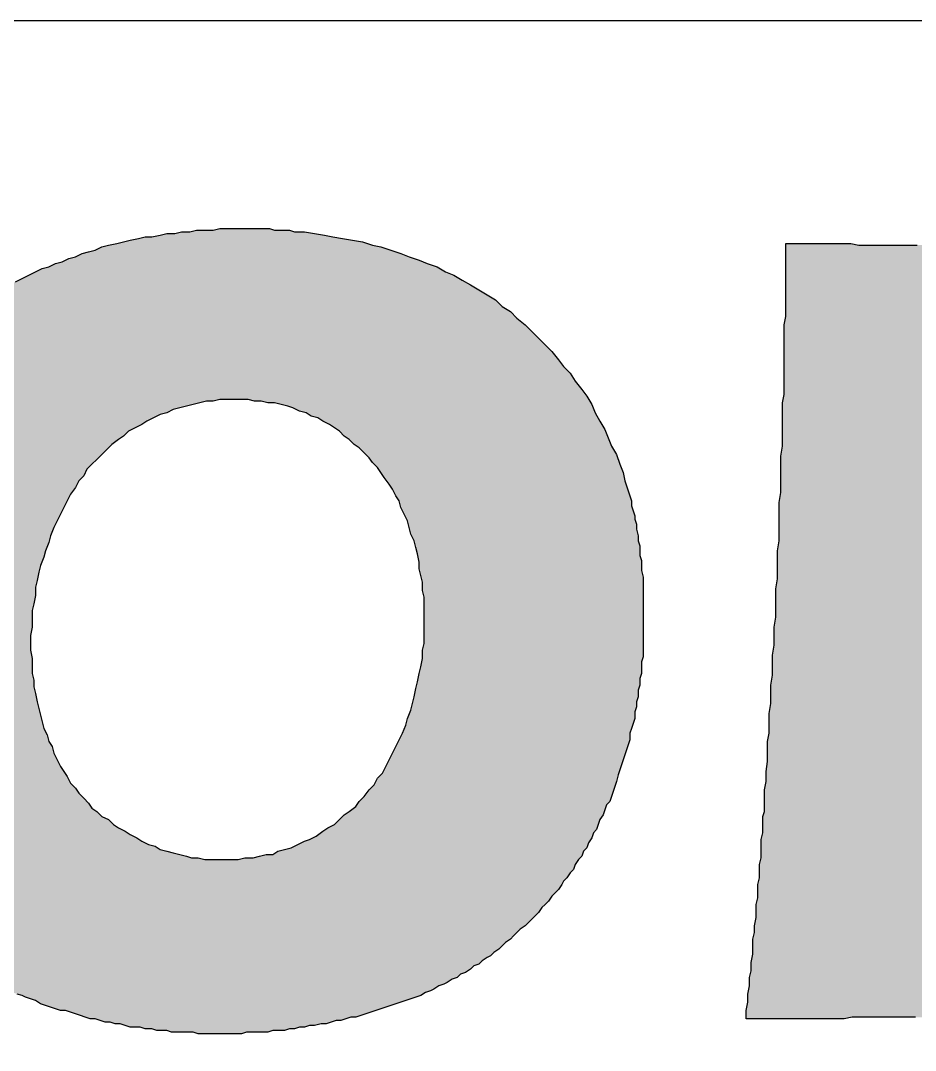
# Model space of a CAD drawing. Extents: x 0 to 3, y 0 to 1.45.
# Drawn here: x 1.87 to 2.316, y 0.94 to 1.454 of the extents above; entities that cross this region are included whole.
import ezdxf

# ---------------------------------------------------------------- set-up
doc = ezdxf.new("R2010")
doc.units = 0
doc.header["$LTSCALE"] = 10
doc.header["$MEASUREMENT"] = 0
doc.layers.add('BDR-18', color=1, linetype='Continuous')

msp = doc.modelspace()

# ---------------------------------------------------------------- hatches: boundary and pattern name
at = {"layer": 'BDR-18', "linetype": 'ByBlock'}
h = msp.add_hatch(color=256, dxfattribs=at)
h.dxf.hatch_style = 1
h.paths.add_polyline_path([(1.97671, 1.265), (1.97339, 1.265), (1.96925, 1.265), (1.96594, 1.26418), (1.96263, 1.26418), (1.95932, 1.26335), (1.95601, 1.26252), (1.95269, 1.26169), (1.94938, 1.26086), (1.94607, 1.26004), (1.94276, 1.25838), (1.93945, 1.25755), (1.93613, 1.2559), (1.93282, 1.25424), (1.93034, 1.25258), (1.92703, 1.25093), (1.92371, 1.24927), (1.92123, 1.24679), (1.91875, 1.24513), (1.91543, 1.24265), (1.91295, 1.24016), (1.91046, 1.23768), (1.90798, 1.23519), (1.9055, 1.23271), (1.90301, 1.23023), (1.90136, 1.22691), (1.89887, 1.22443), (1.89722, 1.22112), (1.89473, 1.21781), (1.89308, 1.21449), (1.89142, 1.21118), (1.88976, 1.20787), (1.88811, 1.20456), (1.88645, 1.20125), (1.8848, 1.19711), (1.88397, 1.19379), (1.88231, 1.18965), (1.88148, 1.18634), (1.87983, 1.1822), (1.879, 1.17889), (1.87817, 1.17475), (1.87734, 1.17144), (1.87734, 1.1673), (1.87652, 1.16316), (1.87569, 1.15984), (1.87569, 1.1557), (1.87569, 1.15156), (1.87486, 1.14742), (1.87486, 1.14328), (1.87486, 1.13997), (1.87569, 1.13583), (1.87569, 1.13252), (1.87569, 1.12838), (1.87652, 1.12507), (1.87652, 1.12175), (1.87734, 1.11844), (1.87817, 1.1143), (1.879, 1.11099), (1.87983, 1.10768), (1.88066, 1.10437), (1.88148, 1.10105), (1.88314, 1.09774), (1.88397, 1.09443), (1.88562, 1.09195), (1.88645, 1.08863), (1.88811, 1.08532), (1.88976, 1.08201), (1.89142, 1.07953), (1.89308, 1.07704), (1.89473, 1.07373), (1.89722, 1.07125), (1.89887, 1.06876), (1.90136, 1.06628), (1.90384, 1.06379), (1.9055, 1.06131), (1.90798, 1.05965), (1.91046, 1.05717), (1.91378, 1.05551), (1.91626, 1.05303), (1.91875, 1.05137), (1.92206, 1.04972), (1.92454, 1.04806), (1.92785, 1.0464), (1.93034, 1.04475), (1.93365, 1.04309), (1.93696, 1.04226), (1.93945, 1.04061), (1.94276, 1.03978), (1.94607, 1.03895), (1.94938, 1.03812), (1.95269, 1.0373), (1.95518, 1.03647), (1.95849, 1.03647), (1.9618, 1.03564), (1.96511, 1.03564), (1.96843, 1.03564), (1.97174, 1.03564), (1.97505, 1.03564), (1.97836, 1.03564), (1.98168, 1.03647), (1.98582, 1.03647), (1.98913, 1.0373), (1.99244, 1.03812), (1.99575, 1.03812), (1.99824, 1.03978), (2.00155, 1.04061), (2.00486, 1.04144), (2.00817, 1.04309), (2.01148, 1.04475), (2.01397, 1.04558), (2.01728, 1.04723), (2.02059, 1.04972), (2.02308, 1.05137), (2.02639, 1.05303), (2.02887, 1.05551), (2.03136, 1.058), (2.03384, 1.05965), (2.03715, 1.06214), (2.03881, 1.06462), (2.04129, 1.06711), (2.04378, 1.07042), (2.04626, 1.0729), (2.04792, 1.07621), (2.0504, 1.0787), (2.05206, 1.08201), (2.05371, 1.08532), (2.05537, 1.08863), (2.05703, 1.09195), (2.05868, 1.09526), (2.06034, 1.09857), (2.06199, 1.10271), (2.06282, 1.10602), (2.06448, 1.11016), (2.06531, 1.11347), (2.06613, 1.11679), (2.06696, 1.12093), (2.06779, 1.12424), (2.06862, 1.12838), (2.06945, 1.13169), (2.07027, 1.13583), (2.07027, 1.13997), (2.0711, 1.14328), (2.0711, 1.14742), (2.0711, 1.15074), (2.0711, 1.15488), (2.0711, 1.15902), (2.0711, 1.16233), (2.0711, 1.16647), (2.07027, 1.16978), (2.07027, 1.17392), (2.06945, 1.17723), (2.06862, 1.18054), (2.06862, 1.18386), (2.06779, 1.188), (2.06696, 1.19131), (2.06613, 1.19462), (2.06448, 1.19793), (2.06365, 1.20125), (2.06282, 1.20456), (2.06117, 1.20787), (2.05951, 1.21118), (2.05868, 1.21449), (2.05703, 1.21698), (2.05537, 1.22029), (2.05371, 1.22277), (2.05123, 1.22609), (2.04957, 1.22857), (2.04792, 1.23105), (2.04543, 1.23354), (2.04378, 1.23602), (2.04129, 1.23851), (2.03881, 1.24099), (2.03633, 1.24265), (2.03384, 1.24513), (2.03136, 1.24679), (2.02887, 1.24927), (2.02639, 1.25093), (2.0239, 1.25258), (2.02059, 1.25424), (2.01811, 1.2559), (2.0148, 1.25672), (2.01231, 1.25838), (2.009, 1.25921), (2.00569, 1.26086), (2.0032, 1.26169), (1.99989, 1.26252), (1.99658, 1.26335), (1.99327, 1.26335), (1.98996, 1.26418), (1.98664, 1.26418), (1.98333, 1.265), (1.98002, 1.265)], flags=16)
h.paths.add_polyline_path([(1.98168, 1.35029), (1.98416, 1.35029), (1.98664, 1.35029), (1.98913, 1.35029), (1.99161, 1.35029), (1.9941, 1.35029), (1.99658, 1.34946), (1.99906, 1.34946), (2.00155, 1.34946), (2.00403, 1.34946), (2.00652, 1.34863), (2.009, 1.34863), (2.01148, 1.34863), (2.01645, 1.34781), (2.02142, 1.34698), (2.02556, 1.34615), (2.03053, 1.34532), (2.0355, 1.34449), (2.04047, 1.34367), (2.04543, 1.34201), (2.04957, 1.34118), (2.05454, 1.33953), (2.05951, 1.33787), (2.06365, 1.33621), (2.06862, 1.33456), (2.07276, 1.3329), (2.07773, 1.33125), (2.08187, 1.32876), (2.08601, 1.32711), (2.09015, 1.32462), (2.09429, 1.32214), (2.09843, 1.31965), (2.10257, 1.31717), (2.10671, 1.31469), (2.11002, 1.31137), (2.11416, 1.30889), (2.11747, 1.30558), (2.12161, 1.30227), (2.12492, 1.29895), (2.12824, 1.29564), (2.13155, 1.29233), (2.13486, 1.28902), (2.13817, 1.28488), (2.14066, 1.28156), (2.14397, 1.27825), (2.14645, 1.27411), (2.14976, 1.26997), (2.15225, 1.26666), (2.15473, 1.26252), (2.15639, 1.25838), (2.15887, 1.25424), (2.16136, 1.2501), (2.16301, 1.24596), (2.16467, 1.24182), (2.16715, 1.23768), (2.16881, 1.23271), (2.17047, 1.22857), (2.17129, 1.22443), (2.17295, 1.21946), (2.17461, 1.21449), (2.17461, 1.21201), (2.17543, 1.20953), (2.17626, 1.20704), (2.17626, 1.20539), (2.17709, 1.2029), (2.17709, 1.20042), (2.17792, 1.19711), (2.17792, 1.19462), (2.17875, 1.19214), (2.17875, 1.18965), (2.17875, 1.18717), (2.17957, 1.18469), (2.17957, 1.1822), (2.17957, 1.17972), (2.1804, 1.1764), (2.1804, 1.17392), (2.1804, 1.17144), (2.1804, 1.16812), (2.1804, 1.16564), (2.1804, 1.16316), (2.1804, 1.15984), (2.1804, 1.15736), (2.1804, 1.15405), (2.1804, 1.15156), (2.1804, 1.14825), (2.1804, 1.14577), (2.1804, 1.14246), (2.1804, 1.13997), (2.1804, 1.13666), (2.17957, 1.13418), (2.17957, 1.13086), (2.17957, 1.12838), (2.17875, 1.1259), (2.17875, 1.12258), (2.17792, 1.1201), (2.17792, 1.11679), (2.17709, 1.1143), (2.17709, 1.11182), (2.17626, 1.10933), (2.17626, 1.10602), (2.17543, 1.10354), (2.17461, 1.10105), (2.17378, 1.09857), (2.17378, 1.09526), (2.17295, 1.09277), (2.17212, 1.09029), (2.17129, 1.08781), (2.17047, 1.08532), (2.16964, 1.08284), (2.16881, 1.08035), (2.16798, 1.07787), (2.16715, 1.07456), (2.16633, 1.07207), (2.1655, 1.06959), (2.16467, 1.06711), (2.16384, 1.06462), (2.16219, 1.06296), (2.16136, 1.06048), (2.16053, 1.058), (2.15887, 1.05551), (2.15805, 1.05303), (2.15722, 1.05054), (2.15556, 1.04889), (2.15473, 1.0464), (2.15308, 1.04392), (2.15225, 1.04144), (2.15059, 1.03978), (2.14976, 1.0373), (2.14811, 1.03564), (2.14645, 1.03316), (2.14562, 1.03067), (2.14397, 1.02902), (2.14231, 1.02653), (2.14066, 1.02488), (2.13983, 1.02322), (2.13817, 1.02074), (2.13652, 1.01908), (2.13486, 1.01742), (2.1332, 1.01494), (2.13155, 1.01328), (2.12989, 1.01163), (2.12824, 1.00914), (2.12658, 1.00749), (2.12492, 1.00583), (2.12327, 1.00417), (2.12161, 1.00252), (2.11913, 1.00086), (2.11747, 0.99921), (2.11582, 0.99755), (2.11416, 0.99589), (2.11168, 0.99424), (2.11002, 0.99258), (2.10836, 0.99093), (2.10588, 0.98927), (2.10422, 0.98761), (2.10257, 0.98679), (2.10008, 0.98513), (2.09843, 0.98347), (2.09594, 0.98265), (2.09429, 0.98099), (2.0918, 0.97933), (2.08932, 0.97851), (2.08766, 0.97685), (2.08518, 0.97602), (2.08269, 0.97437), (2.08104, 0.97354), (2.07855, 0.97271), (2.07607, 0.97105), (2.07441, 0.97023), (2.07193, 0.9694), (2.06945, 0.96774), (2.06696, 0.96691), (2.06448, 0.96609), (2.06199, 0.96526), (2.05951, 0.96443), (2.05703, 0.9636), (2.05454, 0.96277), (2.05206, 0.96195), (2.04957, 0.96112), (2.04709, 0.96029), (2.04461, 0.95946), (2.04212, 0.95863), (2.03964, 0.95781), (2.03715, 0.95698), (2.03467, 0.95698), (2.03218, 0.95615), (2.0297, 0.95532), (2.02722, 0.95532), (2.02473, 0.95449), (2.02225, 0.95367), (2.01976, 0.95367), (2.01645, 0.95284), (2.01397, 0.95284), (2.01148, 0.95201), (2.009, 0.95201), (2.00652, 0.95118), (2.00403, 0.95118), (2.00155, 0.95035), (1.99824, 0.95035), (1.99575, 0.95035), (1.99327, 0.94953), (1.99078, 0.94953), (1.9883, 0.94953), (1.98499, 0.94953), (1.9825, 0.94953), (1.98002, 0.9487), (1.97754, 0.9487), (1.97422, 0.9487), (1.97174, 0.9487), (1.96925, 0.9487), (1.96677, 0.9487), (1.96346, 0.9487), (1.96097, 0.9487), (1.95849, 0.9487), (1.95601, 0.94953), (1.95352, 0.94953), (1.95021, 0.94953), (1.94773, 0.94953), (1.94524, 0.94953), (1.94276, 0.95035), (1.94027, 0.95035), (1.93779, 0.95035), (1.93531, 0.95118), (1.93199, 0.95118), (1.92951, 0.95201), (1.92703, 0.95201), (1.92454, 0.95201), (1.92206, 0.95284), (1.91957, 0.95367), (1.91709, 0.95367), (1.9146, 0.95449), (1.91212, 0.95449), (1.90964, 0.95532), (1.90715, 0.95615), (1.90467, 0.95615), (1.90218, 0.95698), (1.8997, 0.95781), (1.89722, 0.95863), (1.89473, 0.95946), (1.89225, 0.96029), (1.88976, 0.96029), (1.88728, 0.96112), (1.8848, 0.96195), (1.88231, 0.96277), (1.87983, 0.9636), (1.87734, 0.96526), (1.87486, 0.96609), (1.87238, 0.96691), (1.87072, 0.96774), (1.86824, 0.96857), (1.86575, 0.9694), (1.86327, 0.97105), (1.86161, 0.97188), (1.85913, 0.97271), (1.85664, 0.97437), (1.85499, 0.97519), (1.8525, 0.97685), (1.85085, 0.97768), (1.84836, 0.97933), (1.84588, 0.98016), (1.84174, 0.98347), (1.84008, 0.9843), (1.83843, 0.98596), (1.83594, 0.98761), (1.83429, 0.98927), (1.8318, 0.99093), (1.83015, 0.99258), (1.82849, 0.99341), (1.82601, 0.99507), (1.82435, 0.99672), (1.82269, 0.99921), (1.82104, 1.00086), (1.81855, 1.00252), (1.8169, 1.00417), (1.81524, 1.00583), (1.81359, 1.00749), (1.81193, 1.00914), (1.80862, 1.01328), (1.80531, 1.0166), (1.80282, 1.02074), (1.79951, 1.02405), (1.79702, 1.02819), (1.79371, 1.03233), (1.79123, 1.03564), (1.78957, 1.03978), (1.78709, 1.04392), (1.7846, 1.04806), (1.78295, 1.0522), (1.78129, 1.05634), (1.77964, 1.06048), (1.77798, 1.06462), (1.77632, 1.06959), (1.77467, 1.07373), (1.77384, 1.07787), (1.77218, 1.08284), (1.77136, 1.08698), (1.77053, 1.09195), (1.7697, 1.09691), (1.76887, 1.10105), (1.76804, 1.10602), (1.76722, 1.10851), (1.76722, 1.11099), (1.76722, 1.11347), (1.76722, 1.11596), (1.76639, 1.11844), (1.76639, 1.12093), (1.76639, 1.12341), (1.76639, 1.1259), (1.76556, 1.12838), (1.76556, 1.13169), (1.76556, 1.13418), (1.76556, 1.13666), (1.76556, 1.13914), (1.76556, 1.14163), (1.76556, 1.14577), (1.76556, 1.14908), (1.76556, 1.15322), (1.76639, 1.15736), (1.76639, 1.16067), (1.76639, 1.16481), (1.76722, 1.16812), (1.76722, 1.17144), (1.76804, 1.17558), (1.76804, 1.17889), (1.76887, 1.1822), (1.76887, 1.18634), (1.7697, 1.18965), (1.77053, 1.19297), (1.77136, 1.19628), (1.77218, 1.19959), (1.77301, 1.20373), (1.77384, 1.20704), (1.77467, 1.21035), (1.7755, 1.21367), (1.77632, 1.21698), (1.77798, 1.21946), (1.77881, 1.22277), (1.78046, 1.22609), (1.78129, 1.2294), (1.78295, 1.23271), (1.78378, 1.23602), (1.78543, 1.23851), (1.78709, 1.24182), (1.78792, 1.24513), (1.78957, 1.24762), (1.79123, 1.25093), (1.79288, 1.25341), (1.79454, 1.25672), (1.7962, 1.25921), (1.79785, 1.26169), (1.80034, 1.265), (1.80199, 1.26749), (1.80365, 1.26997), (1.80613, 1.27246), (1.80779, 1.27577), (1.80945, 1.27825), (1.81193, 1.28074), (1.81441, 1.28322), (1.81607, 1.2857), (1.81855, 1.28736), (1.82104, 1.28984), (1.82352, 1.29233), (1.82601, 1.29481), (1.82849, 1.29647), (1.83097, 1.29895), (1.83346, 1.30144), (1.83594, 1.30309), (1.83843, 1.30558), (1.84091, 1.30723), (1.84422, 1.30972), (1.84671, 1.31137), (1.84919, 1.31303), (1.8525, 1.31551), (1.85499, 1.31717), (1.8583, 1.31883), (1.86161, 1.32048), (1.8641, 1.32214), (1.86741, 1.32379), (1.87072, 1.32545), (1.87403, 1.32711), (1.87734, 1.32876), (1.88066, 1.33042), (1.88397, 1.33125), (1.88728, 1.3329), (1.89059, 1.33373), (1.8939, 1.33539), (1.89722, 1.33621), (1.90053, 1.33787), (1.90384, 1.3387), (1.90715, 1.33953), (1.91046, 1.34118), (1.91378, 1.34201), (1.91792, 1.34284), (1.92123, 1.34367), (1.92454, 1.34449), (1.92868, 1.34532), (1.93199, 1.34615), (1.93531, 1.34615), (1.93945, 1.34698), (1.94276, 1.34781), (1.9469, 1.34781), (1.95021, 1.34863), (1.95435, 1.34863), (1.95766, 1.34946), (1.9618, 1.34946), (1.96594, 1.34946), (1.96925, 1.35029), (1.97339, 1.35029), (1.97754, 1.35029)])
h = msp.add_hatch(color=256, dxfattribs=at)
h.dxf.hatch_style = 1
h.paths.add_polyline_path([(2.23174, 0.95615), (2.23174, 0.96029), (2.23257, 0.96443), (2.23257, 0.96857), (2.2334, 0.97271), (2.2334, 0.97685), (2.23422, 0.98016), (2.23422, 0.9843), (2.23505, 0.98844), (2.23505, 0.99175), (2.23505, 0.99589), (2.23588, 0.99921), (2.23588, 1.00252), (2.23671, 1.00666), (2.23671, 1.00997), (2.23671, 1.01328), (2.23754, 1.0166), (2.23754, 1.01991), (2.23754, 1.02322), (2.23836, 1.02653), (2.23836, 1.02984), (2.23836, 1.03316), (2.23919, 1.03647), (2.23919, 1.03978), (2.23919, 1.04226), (2.23919, 1.04558), (2.24002, 1.04889), (2.24002, 1.05137), (2.24002, 1.05468), (2.24002, 1.05717), (2.24085, 1.05965), (2.24085, 1.06296), (2.24085, 1.06545), (2.24085, 1.07042), (2.24168, 1.07456), (2.24168, 1.07953), (2.2425, 1.08449), (2.2425, 1.08946), (2.2425, 1.09443), (2.24333, 1.09857), (2.24333, 1.10354), (2.24333, 1.10851), (2.24416, 1.11347), (2.24416, 1.11844), (2.24416, 1.12258), (2.24499, 1.12755), (2.24499, 1.13252), (2.24499, 1.13749), (2.24582, 1.14246), (2.24582, 1.1466), (2.24582, 1.15156), (2.24664, 1.15653), (2.24664, 1.1615), (2.24664, 1.16564), (2.24664, 1.17061), (2.24747, 1.17558), (2.24747, 1.18054), (2.24747, 1.18469), (2.24747, 1.18965), (2.2483, 1.19462), (2.2483, 1.19959), (2.2483, 1.20373), (2.2483, 1.2087), (2.2483, 1.21367), (2.24913, 1.21863), (2.24913, 1.22277), (2.24913, 1.22774), (2.24913, 1.23271), (2.24913, 1.23685), (2.24996, 1.24182), (2.24996, 1.24596), (2.24996, 1.2501), (2.24996, 1.25507), (2.24996, 1.25921), (2.24996, 1.26335), (2.25078, 1.26749), (2.25078, 1.27163), (2.25078, 1.27577), (2.25078, 1.27991), (2.25078, 1.28322), (2.25078, 1.28736), (2.25078, 1.2915), (2.25078, 1.29481), (2.25078, 1.29895), (2.25078, 1.30227), (2.25161, 1.30641), (2.25161, 1.30972), (2.25161, 1.31303), (2.25161, 1.31717), (2.25161, 1.32048), (2.25161, 1.32379), (2.25161, 1.32711), (2.25161, 1.33042), (2.25161, 1.33373), (2.25161, 1.33704), (2.25161, 1.33953), (2.25161, 1.34284), (2.25575, 1.34284), (2.25989, 1.34284), (2.26403, 1.34284), (2.26817, 1.34284), (2.27231, 1.34284), (2.27645, 1.34284), (2.27977, 1.34284), (2.28391, 1.34284), (2.28805, 1.34201), (2.29136, 1.34201), (2.2955, 1.34201), (2.29881, 1.34201), (2.30212, 1.34201), (2.30543, 1.34201), (2.30957, 1.34201), (2.31289, 1.34201), (2.31454, 1.34201), (2.31703, 1.34201), (2.31951, 1.34201), (2.32282, 1.34201), (2.32531, 1.34201), (2.32779, 1.34201), (2.3311, 1.34201), (2.33442, 1.34284), (2.33773, 1.34284), (2.34104, 1.34284), (2.34435, 1.34284), (2.34849, 1.34284), (2.3518, 1.34284), (2.35594, 1.34284), (2.36008, 1.34284), (2.36422, 1.34284), (2.3576, 1.24016), (2.35015, 1.08035), (2.34932, 1.04061), (2.3518, 1.04061), (2.35429, 1.04061), (2.3576, 1.04061), (2.36008, 1.04061), (2.36257, 1.04061), (2.36505, 1.04061), (2.36919, 1.04061), (2.37333, 1.03978), (2.37747, 1.03978), (2.38161, 1.03978), (2.38492, 1.03978), (2.38906, 1.03978), (2.39155, 1.03978), (2.39486, 1.03978), (2.39735, 1.03978), (2.39983, 1.03978), (2.40231, 1.03978), (2.40645, 1.03978), (2.41059, 1.03978), (2.41391, 1.03978), (2.41805, 1.03978), (2.42219, 1.03978), (2.42633, 1.03978), (2.42964, 1.03978), (2.43378, 1.03978), (2.43709, 1.03978), (2.44123, 1.03978), (2.44454, 1.03978), (2.44785, 1.03978), (2.45117, 1.03978), (2.45448, 1.03978), (2.45779, 1.03978), (2.4611, 1.04061), (2.46442, 1.04061), (2.46773, 1.04061), (2.47104, 1.04061), (2.47352, 1.04061), (2.47684, 1.04061), (2.47932, 1.04061), (2.48263, 1.04061), (2.48512, 1.04061), (2.4876, 1.04061), (2.49008, 1.04061), (2.49257, 1.04144), (2.49505, 1.04144), (2.49754, 1.04144), (2.5025, 1.04144), (2.50664, 1.04144), (2.50168, 0.95615), (2.49754, 0.95615), (2.4934, 0.95615), (2.48926, 0.95615), (2.48512, 0.95615), (2.48098, 0.95615), (2.47684, 0.95615), (2.4727, 0.95615), (2.46856, 0.95615), (2.46442, 0.95615), (2.46028, 0.95615), (2.45614, 0.95615), (2.452, 0.95615), (2.44868, 0.95698), (2.44454, 0.95698), (2.4404, 0.95698), (2.43626, 0.95698), (2.43212, 0.95698), (2.42881, 0.95698), (2.42467, 0.95698), (2.42053, 0.95698), (2.41639, 0.95698), (2.41308, 0.95698), (2.40894, 0.95698), (2.4048, 0.95698), (2.40149, 0.95698), (2.39735, 0.95698), (2.39321, 0.95698), (2.38989, 0.95698), (2.38575, 0.95698), (2.38244, 0.95698), (2.3783, 0.95698), (2.37416, 0.95698), (2.37168, 0.95698), (2.36919, 0.95698), (2.36671, 0.95698), (2.36422, 0.95698), (2.36174, 0.95698), (2.35926, 0.95698), (2.35677, 0.95698), (2.35429, 0.95698), (2.34932, 0.95698), (2.34435, 0.95698), (2.34021, 0.95698), (2.33524, 0.95698), (2.33027, 0.95698), (2.32531, 0.95698), (2.32117, 0.95698), (2.3162, 0.95698), (2.31123, 0.95698), (2.30709, 0.95698), (2.30212, 0.95698), (2.29798, 0.95698), (2.29384, 0.95698), (2.28887, 0.95698), (2.28473, 0.95698), (2.28059, 0.95615), (2.27645, 0.95615), (2.27231, 0.95615), (2.26817, 0.95615), (2.26403, 0.95615), (2.25989, 0.95615), (2.25575, 0.95615), (2.25161, 0.95615), (2.24747, 0.95615), (2.24333, 0.95615), (2.23919, 0.95615), (2.23588, 0.95615)])

# ---------------------------------------------------------------- linework, layer by layer
for points in [[(1.86741, 1.32379), (1.87072, 1.32545), (1.87403, 1.32711), (1.87734, 1.32876), (1.88066, 1.33042), (1.88397, 1.33125), (1.88728, 1.3329), (1.89059, 1.33373), (1.8939, 1.33539), (1.89722, 1.33621), (1.90053, 1.33787), (1.90384, 1.3387), (1.90715, 1.33953), (1.91046, 1.34118), (1.91378, 1.34201), (1.91792, 1.34284), (1.92123, 1.34367), (1.92454, 1.34449), (1.92868, 1.34532), (1.93199, 1.34615), (1.93531, 1.34615), (1.93945, 1.34698), (1.94276, 1.34781), (1.9469, 1.34781), (1.95021, 1.34863), (1.95435, 1.34863), (1.95766, 1.34946), (1.9618, 1.34946), (1.96594, 1.34946), (1.96925, 1.35029), (1.97339, 1.35029), (1.97754, 1.35029), (1.98168, 1.35029), (1.98416, 1.35029), (1.98664, 1.35029), (1.98913, 1.35029), (1.99161, 1.35029), (1.9941, 1.35029), (1.99658, 1.34946), (1.99906, 1.34946), (2.00155, 1.34946), (2.00403, 1.34946), (2.00652, 1.34863), (2.009, 1.34863), (2.01148, 1.34863), (2.01645, 1.34781), (2.02142, 1.34698), (2.02556, 1.34615), (2.03053, 1.34532), (2.0355, 1.34449), (2.04047, 1.34367), (2.04543, 1.34201), (2.04957, 1.34118), (2.05454, 1.33953), (2.05951, 1.33787), (2.06365, 1.33621), (2.06862, 1.33456), (2.07276, 1.3329), (2.07773, 1.33125), (2.08187, 1.32876), (2.08601, 1.32711), (2.09015, 1.32462), (2.09429, 1.32214), (2.09843, 1.31965), (2.10257, 1.31717), (2.10671, 1.31469), (2.11002, 1.31137), (2.11416, 1.30889), (2.11747, 1.30558), (2.12161, 1.30227), (2.12492, 1.29895), (2.12824, 1.29564), (2.13155, 1.29233), (2.13486, 1.28902), (2.13817, 1.28488), (2.14066, 1.28156), (2.14397, 1.27825), (2.14645, 1.27411), (2.14976, 1.26997), (2.15225, 1.26666), (2.15473, 1.26252), (2.15639, 1.25838), (2.15887, 1.25424), (2.16136, 1.2501), (2.16301, 1.24596), (2.16467, 1.24182), (2.16715, 1.23768), (2.16881, 1.23271), (2.17047, 1.22857), (2.17129, 1.22443), (2.17295, 1.21946), (2.17461, 1.21449), (2.17461, 1.21201), (2.17543, 1.20953), (2.17626, 1.20704), (2.17626, 1.20539), (2.17709, 1.2029), (2.17709, 1.20042), (2.17792, 1.19711), (2.17792, 1.19462), (2.17875, 1.19214), (2.17875, 1.18965), (2.17875, 1.18717), (2.17957, 1.18469), (2.17957, 1.1822), (2.17957, 1.17972), (2.1804, 1.1764), (2.1804, 1.17392), (2.1804, 1.17144), (2.1804, 1.16812), (2.1804, 1.16564), (2.1804, 1.16316), (2.1804, 1.15984), (2.1804, 1.15736), (2.1804, 1.15405), (2.1804, 1.15156), (2.1804, 1.14825), (2.1804, 1.14577), (2.1804, 1.14246), (2.1804, 1.13997), (2.1804, 1.13666), (2.17957, 1.13418), (2.17957, 1.13086), (2.17957, 1.12838), (2.17875, 1.1259), (2.17875, 1.12258), (2.17792, 1.1201), (2.17792, 1.11679), (2.17709, 1.1143), (2.17709, 1.11182), (2.17626, 1.10933), (2.17626, 1.10602), (2.17543, 1.10354), (2.17461, 1.10105), (2.17378, 1.09857), (2.17378, 1.09526), (2.17295, 1.09277), (2.17212, 1.09029), (2.17129, 1.08781), (2.17047, 1.08532), (2.16964, 1.08284), (2.16881, 1.08035), (2.16798, 1.07787), (2.16715, 1.07456), (2.16633, 1.07207), (2.1655, 1.06959), (2.16467, 1.06711), (2.16384, 1.06462), (2.16219, 1.06296), (2.16136, 1.06048), (2.16053, 1.058), (2.15887, 1.05551), (2.15805, 1.05303), (2.15722, 1.05054), (2.15556, 1.04889), (2.15473, 1.0464), (2.15308, 1.04392), (2.15225, 1.04144), (2.15059, 1.03978), (2.14976, 1.0373), (2.14811, 1.03564), (2.14645, 1.03316), (2.14562, 1.03067), (2.14397, 1.02902), (2.14231, 1.02653), (2.14066, 1.02488), (2.13983, 1.02322), (2.13817, 1.02074), (2.13652, 1.01908), (2.13486, 1.01742), (2.1332, 1.01494), (2.13155, 1.01328), (2.12989, 1.01163), (2.12824, 1.00914), (2.12658, 1.00749), (2.12492, 1.00583), (2.12327, 1.00417), (2.12161, 1.00252), (2.11913, 1.00086), (2.11747, 0.99921), (2.11582, 0.99755), (2.11416, 0.99589), (2.11168, 0.99424), (2.11002, 0.99258), (2.10836, 0.99093), (2.10588, 0.98927), (2.10422, 0.98761), (2.10257, 0.98679), (2.10008, 0.98513), (2.09843, 0.98347), (2.09594, 0.98265), (2.09429, 0.98099), (2.0918, 0.97933), (2.08932, 0.97851), (2.08766, 0.97685), (2.08518, 0.97602), (2.08269, 0.97437), (2.08104, 0.97354), (2.07855, 0.97271), (2.07607, 0.97105), (2.07441, 0.97023), (2.07193, 0.9694), (2.06945, 0.96774), (2.06696, 0.96691), (2.06448, 0.96609), (2.06199, 0.96526), (2.05951, 0.96443), (2.05703, 0.9636), (2.05454, 0.96277), (2.05206, 0.96195), (2.04957, 0.96112), (2.04709, 0.96029), (2.04461, 0.95946), (2.04212, 0.95863), (2.03964, 0.95781), (2.03715, 0.95698), (2.03467, 0.95698), (2.03218, 0.95615), (2.0297, 0.95532), (2.02722, 0.95532), (2.02473, 0.95449), (2.02225, 0.95367), (2.01976, 0.95367), (2.01645, 0.95284), (2.01397, 0.95284), (2.01148, 0.95201), (2.009, 0.95201), (2.00652, 0.95118), (2.00403, 0.95118), (2.00155, 0.95035), (1.99824, 0.95035), (1.99575, 0.95035), (1.99327, 0.94953), (1.99078, 0.94953), (1.9883, 0.94953), (1.98499, 0.94953), (1.9825, 0.94953), (1.98002, 0.9487), (1.97754, 0.9487), (1.97422, 0.9487), (1.97174, 0.9487), (1.96925, 0.9487), (1.96677, 0.9487), (1.96346, 0.9487), (1.96097, 0.9487), (1.95849, 0.9487), (1.95601, 0.94953), (1.95352, 0.94953), (1.95021, 0.94953), (1.94773, 0.94953), (1.94524, 0.94953), (1.94276, 0.95035), (1.94027, 0.95035), (1.93779, 0.95035), (1.93531, 0.95118), (1.93199, 0.95118), (1.92951, 0.95201), (1.92703, 0.95201), (1.92454, 0.95201), (1.92206, 0.95284), (1.91957, 0.95367), (1.91709, 0.95367), (1.9146, 0.95449), (1.91212, 0.95449), (1.90964, 0.95532), (1.90715, 0.95615), (1.90467, 0.95615), (1.90218, 0.95698), (1.8997, 0.95781), (1.89722, 0.95863), (1.89473, 0.95946), (1.89225, 0.96029), (1.88976, 0.96029), (1.88728, 0.96112), (1.8848, 0.96195), (1.88231, 0.96277), (1.87983, 0.9636), (1.87734, 0.96526), (1.87486, 0.96609), (1.87238, 0.96691), (1.87072, 0.96774), (1.86824, 0.96857)], [(2.3162, 0.95698), (2.31123, 0.95698), (2.30709, 0.95698), (2.30212, 0.95698), (2.29798, 0.95698), (2.29384, 0.95698), (2.28887, 0.95698), (2.28473, 0.95698), (2.28059, 0.95615), (2.27645, 0.95615), (2.27231, 0.95615), (2.26817, 0.95615), (2.26403, 0.95615), (2.25989, 0.95615), (2.25575, 0.95615), (2.25161, 0.95615), (2.24747, 0.95615), (2.24333, 0.95615), (2.23919, 0.95615), (2.23588, 0.95615), (2.23174, 0.95615), (2.23174, 0.96029), (2.23257, 0.96443), (2.23257, 0.96857), (2.2334, 0.97271), (2.2334, 0.97685), (2.23422, 0.98016), (2.23422, 0.9843), (2.23505, 0.98844), (2.23505, 0.99175), (2.23505, 0.99589), (2.23588, 0.99921), (2.23588, 1.00252), (2.23671, 1.00666), (2.23671, 1.00997), (2.23671, 1.01328), (2.23754, 1.0166), (2.23754, 1.01991), (2.23754, 1.02322), (2.23836, 1.02653), (2.23836, 1.02984), (2.23836, 1.03316), (2.23919, 1.03647), (2.23919, 1.03978), (2.23919, 1.04226), (2.23919, 1.04558), (2.24002, 1.04889), (2.24002, 1.05137), (2.24002, 1.05468), (2.24002, 1.05717), (2.24085, 1.05965), (2.24085, 1.06296), (2.24085, 1.06545), (2.24085, 1.07042), (2.24168, 1.07456), (2.24168, 1.07953), (2.2425, 1.08449), (2.2425, 1.08946), (2.2425, 1.09443), (2.24333, 1.09857), (2.24333, 1.10354), (2.24333, 1.10851), (2.24416, 1.11347), (2.24416, 1.11844), (2.24416, 1.12258), (2.24499, 1.12755), (2.24499, 1.13252), (2.24499, 1.13749), (2.24582, 1.14246), (2.24582, 1.1466), (2.24582, 1.15156), (2.24664, 1.15653), (2.24664, 1.1615), (2.24664, 1.16564), (2.24664, 1.17061), (2.24747, 1.17558), (2.24747, 1.18054), (2.24747, 1.18469), (2.24747, 1.18965), (2.2483, 1.19462), (2.2483, 1.19959), (2.2483, 1.20373), (2.2483, 1.2087), (2.2483, 1.21367), (2.24913, 1.21863), (2.24913, 1.22277), (2.24913, 1.22774), (2.24913, 1.23271), (2.24913, 1.23685), (2.24996, 1.24182), (2.24996, 1.24596), (2.24996, 1.2501), (2.24996, 1.25507), (2.24996, 1.25921), (2.24996, 1.26335), (2.25078, 1.26749), (2.25078, 1.27163), (2.25078, 1.27577), (2.25078, 1.27991), (2.25078, 1.28322), (2.25078, 1.28736), (2.25078, 1.2915), (2.25078, 1.29481), (2.25078, 1.29895), (2.25078, 1.30227), (2.25161, 1.30641), (2.25161, 1.30972), (2.25161, 1.31303), (2.25161, 1.31717), (2.25161, 1.32048), (2.25161, 1.32379), (2.25161, 1.32711), (2.25161, 1.33042), (2.25161, 1.33373), (2.25161, 1.33704), (2.25161, 1.33953), (2.25161, 1.34284), (2.25575, 1.34284), (2.25989, 1.34284), (2.26403, 1.34284), (2.26817, 1.34284), (2.27231, 1.34284), (2.27645, 1.34284), (2.27977, 1.34284), (2.28391, 1.34284), (2.28805, 1.34201), (2.29136, 1.34201), (2.2955, 1.34201), (2.29881, 1.34201), (2.30212, 1.34201), (2.30543, 1.34201), (2.30957, 1.34201), (2.31289, 1.34201), (2.31454, 1.34201), (2.31703, 1.34201)]]:
    msp.add_lwpolyline(points, dxfattribs=at)
msp.add_lwpolyline([(1.97671, 1.265), (1.97339, 1.265), (1.96925, 1.265), (1.96594, 1.26418), (1.96263, 1.26418), (1.95932, 1.26335), (1.95601, 1.26252), (1.95269, 1.26169), (1.94938, 1.26086), (1.94607, 1.26004), (1.94276, 1.25838), (1.93945, 1.25755), (1.93613, 1.2559), (1.93282, 1.25424), (1.93034, 1.25258), (1.92703, 1.25093), (1.92371, 1.24927), (1.92123, 1.24679), (1.91875, 1.24513), (1.91543, 1.24265), (1.91295, 1.24016), (1.91046, 1.23768), (1.90798, 1.23519), (1.9055, 1.23271), (1.90301, 1.23023), (1.90136, 1.22691), (1.89887, 1.22443), (1.89722, 1.22112), (1.89473, 1.21781), (1.89308, 1.21449), (1.89142, 1.21118), (1.88976, 1.20787), (1.88811, 1.20456), (1.88645, 1.20125), (1.8848, 1.19711), (1.88397, 1.19379), (1.88231, 1.18965), (1.88148, 1.18634), (1.87983, 1.1822), (1.879, 1.17889), (1.87817, 1.17475), (1.87734, 1.17144), (1.87734, 1.1673), (1.87652, 1.16316), (1.87569, 1.15984), (1.87569, 1.1557), (1.87569, 1.15156), (1.87486, 1.14742), (1.87486, 1.14328), (1.87486, 1.13997), (1.87569, 1.13583), (1.87569, 1.13252), (1.87569, 1.12838), (1.87652, 1.12507), (1.87652, 1.12175), (1.87734, 1.11844), (1.87817, 1.1143), (1.879, 1.11099), (1.87983, 1.10768), (1.88066, 1.10437), (1.88148, 1.10105), (1.88314, 1.09774), (1.88397, 1.09443), (1.88562, 1.09195), (1.88645, 1.08863), (1.88811, 1.08532), (1.88976, 1.08201), (1.89142, 1.07953), (1.89308, 1.07704), (1.89473, 1.07373), (1.89722, 1.07125), (1.89887, 1.06876), (1.90136, 1.06628), (1.90384, 1.06379), (1.9055, 1.06131), (1.90798, 1.05965), (1.91046, 1.05717), (1.91378, 1.05551), (1.91626, 1.05303), (1.91875, 1.05137), (1.92206, 1.04972), (1.92454, 1.04806), (1.92785, 1.0464), (1.93034, 1.04475), (1.93365, 1.04309), (1.93696, 1.04226), (1.93945, 1.04061), (1.94276, 1.03978), (1.94607, 1.03895), (1.94938, 1.03812), (1.95269, 1.0373), (1.95518, 1.03647), (1.95849, 1.03647), (1.9618, 1.03564), (1.96511, 1.03564), (1.96843, 1.03564), (1.97174, 1.03564), (1.97505, 1.03564), (1.97836, 1.03564), (1.98168, 1.03647), (1.98582, 1.03647), (1.98913, 1.0373), (1.99244, 1.03812), (1.99575, 1.03812), (1.99824, 1.03978), (2.00155, 1.04061), (2.00486, 1.04144), (2.00817, 1.04309), (2.01148, 1.04475), (2.01397, 1.04558), (2.01728, 1.04723), (2.02059, 1.04972), (2.02308, 1.05137), (2.02639, 1.05303), (2.02887, 1.05551), (2.03136, 1.058), (2.03384, 1.05965), (2.03715, 1.06214), (2.03881, 1.06462), (2.04129, 1.06711), (2.04378, 1.07042), (2.04626, 1.0729), (2.04792, 1.07621), (2.0504, 1.0787), (2.05206, 1.08201), (2.05371, 1.08532), (2.05537, 1.08863), (2.05703, 1.09195), (2.05868, 1.09526), (2.06034, 1.09857), (2.06199, 1.10271), (2.06282, 1.10602), (2.06448, 1.11016), (2.06531, 1.11347), (2.06613, 1.11679), (2.06696, 1.12093), (2.06779, 1.12424), (2.06862, 1.12838), (2.06945, 1.13169), (2.07027, 1.13583), (2.07027, 1.13997), (2.0711, 1.14328), (2.0711, 1.14742), (2.0711, 1.15074), (2.0711, 1.15488), (2.0711, 1.15902), (2.0711, 1.16233), (2.0711, 1.16647), (2.07027, 1.16978), (2.07027, 1.17392), (2.06945, 1.17723), (2.06862, 1.18054), (2.06862, 1.18386), (2.06779, 1.188), (2.06696, 1.19131), (2.06613, 1.19462), (2.06448, 1.19793), (2.06365, 1.20125), (2.06282, 1.20456), (2.06117, 1.20787), (2.05951, 1.21118), (2.05868, 1.21449), (2.05703, 1.21698), (2.05537, 1.22029), (2.05371, 1.22277), (2.05123, 1.22609), (2.04957, 1.22857), (2.04792, 1.23105), (2.04543, 1.23354), (2.04378, 1.23602), (2.04129, 1.23851), (2.03881, 1.24099), (2.03633, 1.24265), (2.03384, 1.24513), (2.03136, 1.24679), (2.02887, 1.24927), (2.02639, 1.25093), (2.0239, 1.25258), (2.02059, 1.25424), (2.01811, 1.2559), (2.0148, 1.25672), (2.01231, 1.25838), (2.009, 1.25921), (2.00569, 1.26086), (2.0032, 1.26169), (1.99989, 1.26252), (1.99658, 1.26335), (1.99327, 1.26335), (1.98996, 1.26418), (1.98664, 1.26418), (1.98333, 1.265), (1.98002, 1.265)], close=True, dxfattribs=at)
at = {"layer": 'Defpoints'}
msp.add_lwpolyline([(0, 0), (0, 1.45399), (3, 1.45399), (3, 0)], close=True, dxfattribs=at)

doc.saveas('drawing.dxf')
